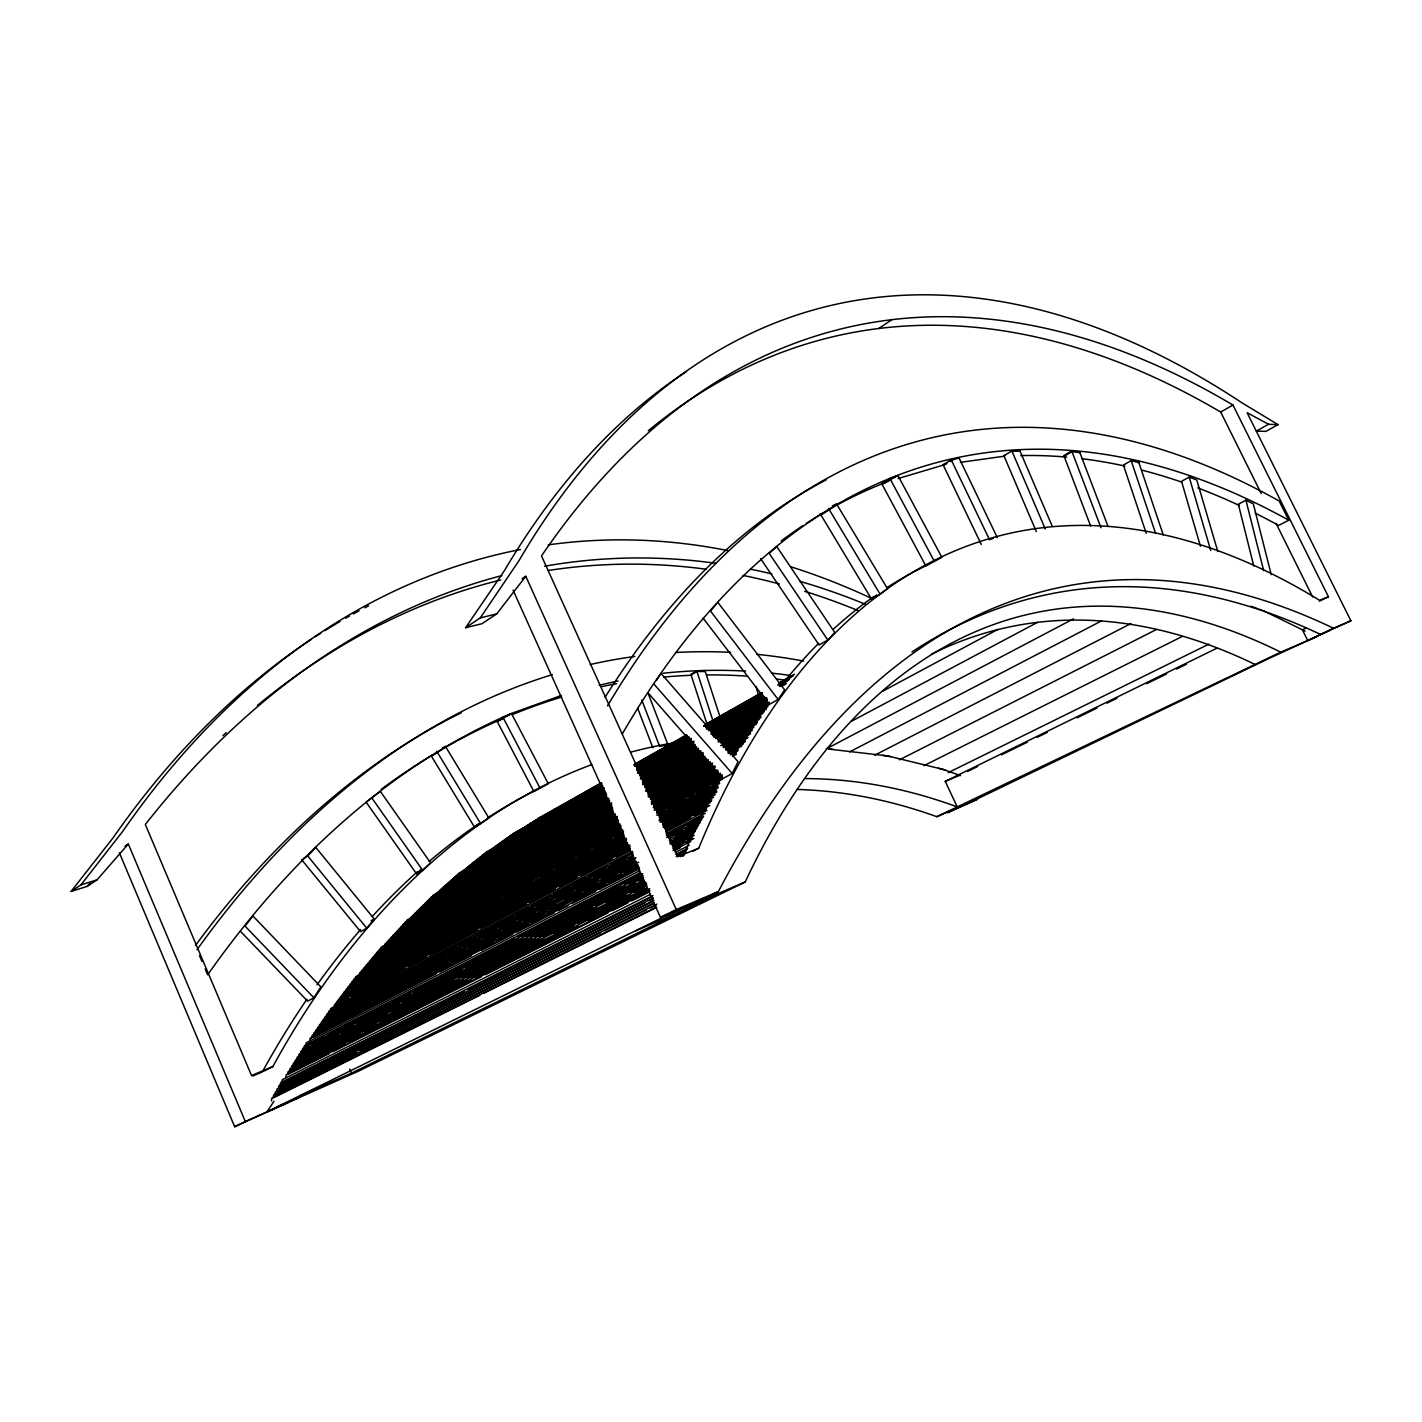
<?xml version="1.0" encoding="UTF-8"?>
<svg xmlns="http://www.w3.org/2000/svg" width="1422" height="1422" viewBox="0 0 1422 1422"><rect width="100%" height="100%" fill="white"/><g stroke="black" fill="none" stroke-linecap="round" stroke-linejoin="round"><path stroke-width="1.5" d="M481.294 857.342L482.129 855.351L602.057 788.197M483.32 855.724L484.138 853.733L602.093 787.681M485.329 854.107L486.164 852.134L602.324 787.148M473.153 863.847L473.988 861.839L603.852 789.246M475.197 862.212L476.032 860.203L603.888 788.712M477.223 860.577L478.076 858.586L603.923 788.179M479.267 858.959L480.103 856.968L603.959 787.646M466.985 868.771L467.838 866.745L603.088 791.29M469.047 867.118L469.9 865.109L603.07 790.721M471.109 865.483L471.944 863.474L603.817 789.779M464.923 870.406L465.776 868.398L604.865 790.756M512.009 835.656L512.88 833.79L601.719 783.878M505.912 840.029L506.783 838.145L601.559 784.926M507.956 838.571L508.827 836.687L601.613 784.571M509.983 837.114L510.853 835.229L601.666 784.215M499.762 844.419L500.651 842.517L601.364 786.028M501.824 842.944L502.695 841.06L601.435 785.655M503.868 841.486L504.739 839.602L601.488 785.3M493.576 848.845L494.465 846.943L602.537 786.49M495.638 847.37L496.527 845.468L602.59 785.993M497.7 845.894L498.589 843.993L602.661 785.762M536.752 820.547L537.658 818.77L601.47 782.74M538.796 819.25L539.702 817.472M530.602 824.44L531.526 822.663M532.663 823.142L533.57 821.365L601.31 783.131M524.416 828.368L525.34 826.591L600.973 783.931M526.478 827.071L527.402 825.275M528.54 825.755L529.464 823.96L601.719 783.309M518.177 832.332L519.119 830.537M520.274 831.017L521.199 829.222M522.336 829.684L523.278 827.888M559.45 808.247L560.41 806.576M563.556 805.954L563.681 804.745M553.265 811.713L554.225 810.025M549.123 814.024L550.083 812.335M542.866 817.526L543.844 815.837M647.952 692.727L723.051 778.438L732.206 773.532L738.054 761.694L661.034 673.388M313.906 997.8L320.821 986.868L252.903 915.964L245.028 926.077L313.906 997.8L307.614 1001.159L240.425 931.286M713.293 735.512L778.154 699.5L784.642 689.848L717.826 602.359M274.002 1101.197L266.945 1111.986L358.38 1071.21L745.217 881.96A1340.679 644.966 77 0 1 1280.742 652.147L1316.612 636.754M656.36 680.551L659.861 675.183M686.239 371.693A1523.673 783.184 75.9 0 0 504.348 570.773L465.581 627.724L480.263 617.895L518.834 560.89A1534.391 781.051 75.7 0 1 1242.277 403.013L1278.023 424.627L1265.864 431.381L1256.355 431.079L1268.548 424.289L1278.023 424.627M465.581 627.724L482.005 623.689L496.687 613.913L525.785 576.283L676.268 909.565L660.448 917.35L513.058 590.13M311.507 639.225A1247.609 807.625 82 0 0 113.085 837.825L71.1 891.434L80.947 884.857L122.896 831.123A1254.24 807.803 81.8 0 1 520.434 549.514M301.588 859.635L360.566 931.659L366.787 928.193L374.235 919.003L315.808 847.441L307.685 855.92L303.117 858.71M716.599 603.817L710.502 611.051L778.154 699.5M827.8 640.024L834.767 632.452L776.768 546.581L769.231 553.407L827.8 640.024L819.072 644.984L760.663 558.686M71.1 891.434L87.186 886.386L97.069 879.827L128.318 843.993L245.313 1121.514L234.666 1126.739L119.324 852.667M87.186 886.386L90.03 883.133M416.522 873.819L422.69 870.317L430.546 862.834L380.367 791.396L366.058 802.061L416.522 873.819L421.108 869.233M436.483 893.069L607.567 797.938M458.773 873.286L604.634 791.663M820.156 513.662L871.579 599.16L880.129 594.236L887.488 588.637L836.527 503.903L832.368 505.877M871.579 599.16L876.627 594.911M462.897 870.708L604.812 791.325M445.833 747.03L431.488 756.273L474.575 827.284L478.787 824.013M474.575 827.284L488.83 817.934L445.406 746.354L442.438 747.848M491.568 849.005L602.413 786.757M878.743 328.535L891.79 319.701M125.029 846.197L128.318 843.993M522.141 578.736L525.785 576.283M837.025 504.721L820.992 515.048M502.961 717.328L496.971 721.007L533.908 791.539L548.288 783.753L511.529 713.648L502.961 717.328L539.987 788.037M889.959 478.592L881.729 483.676L925.9 565.992L941.897 557.371L897.957 475.552L889.959 478.592L934.29 561.157M981.287 544.448L943.088 464.745L951.194 459.804L959.121 458.115L997.32 537.605M950.18 461.635L955.033 458.666M1036.283 531.508L1003.914 455.733L1011.877 450.952L1019.734 450.472L1052.244 526.282M695.322 671.806L690.896 674.401L707.463 725.522M1070.197 451.929L1063.905 455.627L1090.621 526.016M691.056 674.899L696.94 671.451L705.259 671.557M1064.118 456.178L1071.975 451.574L1079.902 452.676M1138.915 462.683L1131.165 460.621L1123.416 465.047L1146.239 533.303M648.29 430.706A1663.651 836.598 77.2 0 1 1220.698 412.025L1232.945 405.039L1328.45 596.76L1319.296 601.222M634.23 764.467L686.417 734.961M705.685 724.278L761.694 692.621M779.078 683.004L794.525 674.17M634.105 764.84L686.346 735.316M705.632 724.633L761.694 692.941M779.096 683.324L792.605 675.557M634.603 764.84L687.039 735.387M703.659 725.895L762.405 692.994M778.812 683.804L793.529 675.557M635.741 764.556L686.151 736.063M705.454 725.362L761.641 693.634M779.06 684.018L790.685 677.316M634.55 765.427L687.022 736.045M704.086 726.358L762.263 693.616M777.656 685.137L789.246 678.454M634.514 765.765L686.95 736.258M706.005 725.611L762.174 693.989M779.434 684.373L789.192 678.827M634.479 766.12L686.666 736.809M706.005 725.949L762.068 694.469M779.469 684.693L789.139 679.272M636.203 765.623L686.648 737.147M706.005 726.304L762.085 694.807M779.487 685.031L789.157 679.609M636.114 765.836L686.63 737.503M705.987 726.642L762.103 695.145M779.523 685.368L787.255 681.031M636.274 766.103L688.55 736.774M705.97 726.998L762.103 695.482M779.54 685.706L785.335 682.453M638.158 765.374L688.515 737.129M705.952 727.353L763.259 695.34M779.558 686.062L785.353 682.791M636.167 766.831L688.497 737.485M705.934 727.708L762.121 696.176M779.558 686.399L785.371 683.147M637.305 766.529L689.368 737.325M706.716 727.602L762.654 696.247M780.003 686.506L785.797 683.271M637.234 766.902L689.315 737.698M708.618 726.891L762.636 696.602M781.922 685.795L785.779 683.627M637.163 767.293L689.279 738.071M708.583 727.264L763.312 696.727M781.922 686.151L785.779 683.982M636.896 767.667L689.226 738.462M708.405 727.602L763.845 696.78M636.896 768.182L689.083 738.942M706.485 729.202L764.503 696.709M509.147 839.798L513.004 837.647M516.861 835.478L528.433 828.99M532.29 826.84L536.147 824.671M549.656 817.117L557.388 812.78M580.532 799.822L584.389 797.653M597.898 790.099L601.755 787.93M646.139 763.081L649.996 760.912M661.568 754.424L665.425 752.274M675.077 746.87L680.871 743.617M742.604 709.045L746.461 706.876M756.113 701.473L761.908 698.238M636.878 768.698L691.039 738.374M708.458 728.633L764.556 697.224M636.86 769.231L691.056 738.889M708.476 729.148L764.592 697.74M491.123 850.871L496.936 847.619M500.793 845.45L504.668 843.299M524.007 832.474L527.864 830.306M535.596 825.969L541.409 822.734M549.141 818.397L553.016 816.246M558.81 812.993L568.48 807.572M572.337 805.421L576.212 803.252M595.551 792.427L599.409 790.259M643.882 765.374L647.757 763.205M653.551 759.97L657.426 757.802M665.158 753.464L670.953 750.229M678.685 745.892L682.56 743.724M736.703 713.435L742.497 710.182M750.229 705.863L756.042 702.61M759.899 700.442L763.774 698.273M636.843 769.764L691.074 739.422M708.494 729.682L764.645 698.255M636.825 770.28L691.074 739.955M708.512 730.197L766.636 697.704M638.745 769.746L691.074 740.489M708.529 730.73L766.671 698.22M638.727 770.28L691.074 741.022M710.467 730.179L766.707 698.771M637.803 771.328L691.839 741.129M711.142 730.357L765.178 700.175M482.947 857.875L488.759 854.64M508.152 843.815L513.964 840.562M517.839 838.393L521.714 836.225M531.401 830.821L537.214 827.568M541.089 825.4L544.982 823.231M556.606 816.743L562.419 813.491M566.294 811.322L570.169 809.154M579.874 803.75L585.686 800.497M589.561 798.329L593.436 796.178M639.953 770.191L643.828 768.022M649.641 764.769L655.471 761.517M663.221 757.197L667.096 755.029M686.471 744.204L690.345 742.035M711.675 730.126L715.55 727.957M736.88 716.048L740.755 713.88M746.568 710.645L752.38 707.392M371.124 920.745L374.235 919.003M637.767 771.879L691.821 741.697M711.124 730.908L767.133 699.642M637.714 772.43L693.74 741.164M711.124 731.459L767.151 700.193M637.66 772.999L693.723 741.733M711.107 732.028L767.151 700.762M637.518 773.319L693.598 742.035M712.937 731.246L767.098 701.028M468.922 867.687L474.717 864.452M478.592 862.301L482.449 860.15M490.181 855.831L499.833 850.445M503.708 848.294L507.565 846.143M517.217 840.758L523.012 837.522M542.333 826.751L546.208 824.6M552.003 821.365L555.86 819.214M565.529 813.828L571.324 810.593M577.119 807.358L582.913 804.123M590.645 799.822L594.503 797.653M638.94 772.875L642.797 770.724M662.119 759.952L665.976 757.802M687.235 745.946L691.092 743.795M725.878 724.402L729.735 722.252M735.53 719.017L739.404 716.866M749.056 711.48L754.851 708.245M760.646 705.01L766.44 701.775M604.634 792.356L457.564 874.352L456.782 876.45M639.473 772.946L693.652 742.728M711.071 733.023L767.205 701.739M466.86 869.34L470.735 867.189M476.53 863.954L480.387 861.785M486.2 858.568L495.851 853.182M499.726 851.014L503.584 848.863M515.191 842.393L519.048 840.242M524.842 837.007L530.655 833.772M538.387 829.47L544.182 826.235M548.039 824.085L551.914 821.934M563.503 815.464L567.378 813.313M573.173 810.078L582.842 804.692M586.699 802.541L592.494 799.306M598.307 796.071L604.101 792.836M650.494 766.973L654.351 764.823M660.146 761.588L664.021 759.437M669.815 756.202L679.485 750.816M683.342 748.665L687.217 746.514M722.003 727.122L727.797 723.887M733.61 720.652L739.404 717.417M747.137 713.115L750.994 710.947M604.652 793.067L455.555 876.13L454.773 878.227M639.491 773.639L693.705 743.439M713.08 732.65L767.293 702.432M464.585 871.437L470.398 868.202M478.13 863.883L482.005 861.732M487.817 858.497L497.487 853.111M501.362 850.943L509.094 846.641M512.969 844.49L518.781 841.255M526.513 836.936L530.388 834.785M540.076 829.382L543.933 827.231M551.683 822.929L557.477 819.694M565.227 815.375L569.102 813.224M574.897 809.989L582.647 805.67M588.441 802.435L594.254 799.2M600.066 795.965L605.861 792.729M648.45 769.018L656.182 764.698M661.994 761.481L669.726 757.162M677.476 752.842L681.351 750.692M712.315 733.45L718.11 730.215M725.86 725.895L729.735 723.745M749.074 712.955L754.886 709.72M760.699 706.485L766.494 703.25M604.652 793.76L453.547 877.907L452.765 880.022L456.64 877.854M639.527 774.35L693.758 744.15M711.196 734.427L769.302 702.077M464.532 872.13L470.344 868.895M476.139 865.66L481.951 862.425M489.701 858.124L493.576 855.955M505.183 849.503L509.058 847.334M512.933 845.183L520.683 840.864M524.558 838.713L532.29 834.412M538.103 831.177L545.852 826.857M553.602 822.538L557.477 820.387M576.834 809.616L582.647 806.381M586.522 804.212L594.254 799.911M602.004 795.591L605.879 793.44M640.735 774.03L644.61 771.879M650.405 768.644L654.28 766.494M665.905 760.023L669.78 757.873M673.655 755.704L681.387 751.403M689.137 747.083L693.012 744.932M714.306 733.077L718.181 730.908M737.556 720.136L741.413 717.986M749.163 713.666L754.975 710.431M762.725 706.13L766.6 703.961M604.652 794.489L451.538 879.703L450.756 881.8M639.545 775.061L693.812 744.861M713.186 734.072L769.391 702.788M462.523 873.908L470.273 869.606M476.086 866.371L481.898 863.136M487.71 859.901L493.523 856.666M501.273 852.365L505.148 850.196M512.898 845.894L520.648 841.575M526.46 838.34L530.335 836.189M536.147 832.954L545.835 827.568M549.71 825.4L557.46 821.098M565.209 816.779L569.084 814.628M574.897 811.393L582.629 807.074M588.441 803.857L594.254 800.622M600.066 797.387L605.879 794.151M648.503 770.44L656.253 766.12M662.065 762.885L669.815 758.566M677.565 754.264L681.44 752.114M687.253 748.879L695.003 744.559M712.44 734.854L718.252 731.619M726.002 727.317L729.877 725.149M751.189 713.293L755.064 711.142M760.877 707.907L768.627 703.606M604.652 795.2L449.53 881.498L448.73 883.595L454.542 880.36M639.562 775.79L693.847 745.572M713.24 734.801L769.48 703.517M460.515 875.703L470.202 870.317M474.077 868.167L481.845 863.847M489.595 859.528L493.47 857.377M512.844 846.605L518.675 843.37M524.487 840.135L530.299 836.9M538.049 832.581L541.924 830.43M553.549 823.96L557.424 821.809M572.942 813.188L582.629 807.803M586.504 805.634L594.254 801.333M602.004 797.013L605.896 794.862M640.771 775.452L644.664 773.301M650.476 770.066L658.226 765.765M665.976 761.445L669.851 759.295M689.243 748.505L695.056 745.27M714.431 734.499L718.306 732.348M737.698 721.558L741.573 719.408M753.198 712.937L757.073 710.787M762.885 707.552L766.76 705.401M606.59 794.845L447.503 883.293L446.704 885.408M641.518 775.434L693.9 746.301M452.694 880.733L456.569 878.565M462.381 875.348L466.256 873.179M472.086 869.944L481.774 864.558M485.649 862.407L493.416 858.088M501.166 853.787L505.041 851.618M510.871 848.401L518.621 844.081M524.434 840.846L530.264 837.611M536.076 834.376L543.826 830.075M549.656 826.84L557.406 822.52M565.174 818.219L569.049 816.05M574.861 812.815L582.611 808.514M588.441 805.279L594.254 802.044M600.066 798.808L605.896 795.573M648.556 771.862L658.244 766.476M662.137 764.325L669.886 760.006M677.636 755.704L681.529 753.536M716.421 734.143L720.314 731.992M726.127 728.757L733.876 724.438M741.644 720.119L745.519 717.968M751.331 714.733L759.099 710.431M606.572 795.573L445.477 885.088L444.677 887.204M641.518 776.145L693.936 747.03M713.346 736.24L767.684 706.041M460.373 877.143L466.185 873.908M473.953 869.589L477.828 867.438M489.47 860.968L493.345 858.817M499.175 855.582L504.988 852.347M512.755 848.027L518.568 844.792M524.398 841.575L530.21 838.34M537.978 834.021L541.853 831.87M553.496 825.4L557.388 823.249M561.263 821.081L569.031 816.779M572.906 814.628L582.611 809.225M586.486 807.074L594.254 802.772M602.004 798.453L605.896 796.302M650.512 771.506L658.279 767.205M666.029 762.885L669.922 760.734M689.315 749.963L695.145 746.728M714.537 735.938L722.305 731.637M730.073 727.317L733.948 725.167M753.34 714.395L759.17 711.16M606.572 796.302L443.433 886.901L442.633 889.017M641.535 776.892L695.909 746.692M715.319 735.903L767.756 706.787M460.284 877.854L468.051 873.552M471.944 871.384L479.694 867.082M485.524 863.847L493.292 859.528M501.059 855.226L504.934 853.076M510.765 849.841L518.532 845.521M524.345 842.286L530.175 839.051M536.005 835.834L543.755 831.515M549.585 828.279L557.353 823.978M565.121 819.659L568.996 817.508M574.826 814.273L582.593 809.953M588.406 806.718L594.236 803.501M600.066 800.266L605.879 797.031M640.824 777.621L646.655 774.386M654.404 770.084L658.297 767.933M664.127 764.698L671.877 760.379M677.707 757.144L685.475 752.842M718.466 734.516L722.358 732.366M728.188 729.13L735.938 724.811M741.769 721.576L745.643 719.425M605.683 797.511L441.389 888.697L440.589 890.83M640.487 778.207L696.531 747.101M713.933 737.449L766.12 708.476M448.552 885.053L452.445 882.902M458.257 879.667L467.98 874.281M473.81 871.046L477.685 868.878M483.516 865.66L493.221 860.257M497.113 858.106L504.881 853.804M512.649 849.485L518.479 846.25M522.354 844.099L532.077 838.713M537.889 835.478L541.782 833.328M553.442 826.857L557.317 824.707M561.21 822.538L568.978 818.237M576.745 813.917L582.576 810.7M586.451 808.531L594.218 804.23M601.986 799.911L605.879 797.76M642.78 777.283L646.655 775.132M650.547 772.964L658.315 768.662M666.083 764.343L669.975 762.192M681.618 755.722L685.511 753.571M689.386 751.42L693.278 749.27M716.581 736.329L722.412 733.094M730.179 728.793L734.054 726.624M605.665 798.257L439.345 890.51L438.545 892.643M640.469 778.954L696.549 747.848M715.888 737.111L766.174 709.223M446.49 886.866L452.303 883.649M460.035 879.365L463.892 877.232M475.499 870.797L479.356 868.646M485.151 865.429L489.026 863.296M498.695 857.928L504.49 854.711M510.285 851.494L516.079 848.276M523.811 843.993L531.544 839.709M539.276 835.425L543.151 833.274M548.945 830.057L556.677 825.773M562.472 822.556L570.204 818.272M577.936 813.971L581.811 811.838M601.133 801.119L606.945 797.902M641.731 778.598L645.606 776.465M651.4 773.248L659.133 768.947M664.927 765.747L672.659 761.445M680.391 757.162L684.266 755.011M719.052 735.725L722.927 733.574M728.722 730.357L736.454 726.073M744.186 721.789L748.043 719.639M642.389 778.634L696.567 748.594M715.924 737.876L764.289 711.053M448.321 886.546L452.196 884.395M457.991 881.178L465.741 876.894M471.535 873.677L479.267 869.393M486.999 865.109L490.874 862.958M496.669 859.741L504.419 855.457M510.214 852.24L516.026 849.023M521.821 845.806L531.49 840.455M535.365 838.305L543.097 834.021M550.829 829.737L554.704 827.586M566.294 821.152L570.169 819.019M575.963 815.801L581.776 812.584M589.508 808.3L593.383 806.15M643.668 778.278L647.525 776.128M653.338 772.928L661.07 768.627M668.802 764.343L672.677 762.21M692.016 751.474L695.873 749.341M742.302 723.62L750.034 719.319M755.829 716.101L763.561 711.818M607.425 798.631L433.159 895.185L432.43 897.389M642.282 779.309L698.433 748.185M715.87 738.533L762.334 712.778M444.357 889.425L452.089 885.142M459.821 880.858L463.696 878.707M475.303 872.29L479.178 870.14M484.991 866.922L490.786 863.705M498.535 859.421L504.33 856.204M510.143 852.987L515.937 849.769M523.687 845.486L531.419 841.202M537.232 837.985L543.026 834.767M548.839 831.55L556.571 827.266M562.383 824.049L570.115 819.765M577.865 815.481L581.74 813.331M601.079 802.612L608.829 798.329M655.258 772.608L661.07 769.391M666.865 766.174L674.615 761.89M680.409 758.673L688.159 754.389M719.123 737.236L726.855 732.952M734.587 728.651L738.462 726.518M759.757 714.733L763.614 712.582M1217.801 551.487L1196.755 479.978L1189.201 477.081L1181.54 481.329L1200.452 546.226M607.478 799.52L431.186 897.14L430.439 899.344M642.353 780.198L696.602 750.158M717.914 738.356L762.459 713.684M608.74 799.839L429.195 899.077L428.466 901.299M642.424 781.105L698.629 749.998M718.021 739.28L760.663 715.675M609.505 800.231L427.204 901.033L426.476 903.254M643.686 781.442L698.717 750.905M718.11 740.187L760.788 716.599M609.558 801.137L425.214 902.988L424.485 905.21M642.548 782.918L700.762 750.745M718.217 741.111L760.912 717.523M609.594 802.061L423.223 904.961L422.476 907.183M642.602 783.824L700.85 751.669M718.323 742.035L759.081 719.514M609.629 802.968L421.214 906.934L420.468 909.156M642.655 784.748L700.922 752.611M720.35 741.893L757.251 721.523M611.602 802.826L419.206 908.907L418.459 911.129M644.646 784.606L702.948 752.469M720.439 742.817L757.375 722.465M611.638 803.75L417.197 910.88L416.45 913.12M644.699 785.548L703.037 753.411M722.483 742.693L756.717 723.922M611.673 804.692L415.171 912.871L414.424 915.11L424.165 909.76M644.753 786.49L703.108 754.353M722.572 743.653L753.696 726.518M611.691 805.634L413.162 914.861L412.398 917.101M644.788 787.433L703.179 755.313M720.705 745.679L753.784 727.477M426.173 907.769L449.512 894.918M453.405 892.785L461.19 888.501M467.038 885.284L476.761 879.934M482.591 876.734L490.377 872.45M498.162 868.167L509.84 861.75M513.733 859.599L517.626 857.466M529.286 851.049L533.179 848.898M537.072 846.765L546.795 841.415M552.643 838.198L562.365 832.848M568.196 829.63L575.981 825.364M583.767 821.081L595.445 814.664M599.337 812.513L603.23 810.38M649.925 784.695L659.648 779.345M663.541 777.194L673.264 771.844M679.112 768.644L688.835 763.294M694.665 760.077L702.45 755.793M725.807 742.959L729.682 740.809M610.678 807.163L411.136 916.852L410.371 919.092M645.552 787.984L703.659 756.042M723.034 745.395L752.096 729.415M429.995 906.543L437.78 902.259M445.566 897.975L453.351 893.709M461.137 889.425L465.03 887.275M476.726 880.858L480.618 878.725M484.511 876.592L488.404 874.441M500.082 868.024L509.805 862.674M515.653 859.457L523.438 855.191M531.224 850.907L550.687 840.206M556.535 836.989L566.258 831.639M572.106 828.439L579.892 824.156M587.677 819.872L599.355 813.455M603.248 811.322L607.141 809.171M648.023 786.704L651.916 784.571M657.746 781.353L665.532 777.07M673.335 772.804L685.013 766.369M688.906 764.236L692.798 762.103M735.618 738.551L749.252 731.068M612.527 807.145L406.994 920.034L406.319 922.345M647.419 787.984L704.957 756.415M723.051 746.443L752.131 730.464M612.633 808.247L405.057 922.149L404.363 924.46M645.606 790.134L703.801 758.21M723.211 747.563L750.372 732.65M419.899 914.897L423.792 912.764M427.666 910.631L431.541 908.516M435.416 906.383L439.309 904.25M443.184 902.135L452.889 896.802M458.702 893.62L468.407 888.288M474.219 885.106L485.862 878.725M489.755 876.592L501.397 870.211M505.272 868.078L516.915 861.696M520.79 859.581L524.665 857.448M528.557 855.315L540.182 848.934M544.075 846.801L569.298 832.972M575.11 829.79L584.815 824.476M590.628 821.276L602.27 814.895M606.145 812.762L610.038 810.629M646.903 790.419L677.938 773.408M681.813 771.275L685.706 769.142M697.331 762.761L701.224 760.646M736.134 741.484L747.776 735.103M612.722 809.349L403.084 924.282L402.408 926.593L410.176 922.345M645.712 791.254L705.899 758.264M725.309 747.617L750.532 733.788M612.811 810.451L401.128 926.397L400.453 928.726L421.819 917.03M647.01 791.539L706.041 759.384M725.451 748.754L746.817 737.04M416.006 919.145L427.666 912.764M431.541 910.649L443.202 904.268M447.077 902.135L458.737 895.771M462.612 893.638L474.273 887.257M478.148 885.142L482.04 883.009M485.933 880.876L497.576 874.494M501.468 872.379L513.111 865.998M517.004 863.865L542.244 850.054M548.074 846.854L557.78 841.54M563.61 838.358L575.27 831.977M579.145 829.861L590.805 823.48M594.68 821.347L612.171 811.784M654.902 788.392L666.545 782.011M670.437 779.896L682.08 773.515M685.973 771.382L697.633 765M701.508 762.885L705.401 760.752M726.766 749.056L736.472 743.742M740.347 741.626L748.114 737.36M612.9 811.571L399.155 928.548L398.48 930.859M647.881 792.427L708.12 759.455M725.611 749.892L746.977 738.196M425.711 914.915L437.372 908.534M441.247 906.418L445.139 904.285M449.032 902.152L452.907 900.037M456.8 897.904L460.692 895.789M464.567 893.656L476.228 887.275M480.121 885.159L491.781 878.778M495.674 876.663L520.932 862.834M526.762 859.652L536.467 854.338M542.297 851.156L552.02 845.841M557.851 842.659L569.511 836.278M573.404 834.145L590.877 824.582M602.537 818.219L606.43 816.086M649.179 792.712L660.839 786.33M664.732 784.197L676.392 777.834M680.267 775.701L691.927 769.32M695.82 767.205L707.481 760.823M726.909 750.194L730.801 748.079M734.694 745.946L744.399 740.631M612.989 812.691L397.182 930.681L396.507 933.01M647.988 793.547L708.263 760.592M727.708 749.963L745.199 740.4M613.078 813.811L395.209 932.832L394.516 935.161M648.094 794.685L708.387 761.748M727.851 751.118L745.359 741.555M406.23 927.695L415.953 922.398M421.783 919.216L431.524 913.902M437.354 910.72L447.077 905.405M452.925 902.223L462.648 896.909M468.478 893.727L478.201 888.412M484.049 885.231L493.772 879.916M499.602 876.734L509.325 871.419M515.173 868.238L526.833 861.874M530.726 859.741L548.234 850.196M552.127 848.063L556.02 845.948M559.913 843.815L563.805 841.7M575.483 835.318L585.206 830.004M591.037 826.822L600.759 821.525M606.607 818.325L614.375 814.077M653.285 792.854L664.963 786.473M668.855 784.357L680.516 777.976M684.409 775.861L694.149 770.546M729.166 751.438L733.041 749.305M615.104 813.882L393.236 934.983L392.543 937.311M648.201 795.84L710.467 761.837M727.993 752.291L743.564 743.777M400.364 931.979L410.087 926.664M415.935 923.482L425.658 918.185M431.506 915.004L441.229 909.689M447.077 906.507L456.8 901.192M462.648 898.011L474.326 891.647M478.219 889.514L489.897 883.151M493.79 881.036L505.468 874.654M509.36 872.539L526.887 862.976M538.565 856.613L542.457 854.498M554.136 848.116L563.859 842.819M569.707 839.638L579.429 834.323M585.277 831.141L595 825.827M600.848 822.645L610.571 817.348M649.499 796.107L657.284 791.876M668.962 785.495L672.855 783.38M684.533 777.016L688.426 774.883M700.104 768.52L703.997 766.387M731.246 751.527L735.138 749.412M615.193 815.037L391.246 937.134L390.552 939.48M648.29 796.978L710.609 763.01M728.135 753.447L741.769 746.017M615.264 816.175L389.255 939.302L388.562 941.648M649.605 797.262L712.689 763.116M730.215 753.571L738.018 749.323M396.4 936.298L400.293 934.183M404.186 932.05L415.882 925.686M419.774 923.571L489.915 885.391M495.763 882.209L505.503 876.912M511.351 873.73L521.092 868.415M526.94 865.234L536.681 859.937M542.529 856.755L552.269 851.458M558.117 848.276L567.858 842.962M573.706 839.78L606.838 821.756M610.731 819.641L614.624 817.508M657.497 794.187L669.193 787.824M673.086 785.691L684.782 779.327M688.675 777.212L700.353 770.848M704.263 768.733L712.049 764.485M733.485 752.825L737.378 750.692M617.29 816.281L387.264 941.471L386.553 943.817L394.356 939.587M650.423 798.24L710.858 765.356M730.357 754.744L738.142 750.496M390.499 940.582L402.195 934.218M406.105 932.103L470.433 897.122M474.326 895.007L486.04 888.643M489.932 886.51L499.673 881.213M505.521 878.032L515.279 872.735M521.127 869.553L530.868 864.256M536.716 861.074L546.475 855.777M552.323 852.596L562.063 847.299M567.911 844.117L585.455 834.572M589.366 832.457L601.062 826.093M604.954 823.978L616.65 817.614M651.738 798.524L663.434 792.161M667.345 790.045L679.041 783.682M688.781 778.385L692.692 776.27M704.388 769.906L708.28 767.773M617.361 817.437L385.255 943.639L384.544 946.003M650.512 799.413L712.937 765.48M732.437 754.869L736.329 752.753M400.204 936.405L409.963 931.108M415.811 927.926L448.979 909.902M452.871 907.787L464.585 901.424M468.478 899.308L480.192 892.945M484.084 890.83L495.78 884.466M499.691 882.351L511.387 876.005M515.297 873.872L525.056 868.575M530.904 865.394L540.644 860.097M546.51 856.915L556.251 851.618M567.965 845.272L579.661 838.909M583.571 836.794L595.267 830.43M599.177 828.315L610.873 821.952M651.845 799.697L655.738 797.582M667.433 791.219L671.344 789.103M683.04 782.74L686.95 780.625M698.646 774.261L702.557 772.146M706.45 770.031L710.36 767.916M617.361 818.876L381.149 947.159L380.527 949.576L390.303 944.279M652.485 799.804L714.964 765.871M732.526 756.344L736.436 754.211M618.232 819.801L379.23 949.452L378.608 951.887L390.286 945.559M651.258 801.884L715.39 767.098M394.214 942.164L405.928 935.818M409.838 933.703L427.418 924.158M431.328 922.043L443.042 915.697M446.952 913.582L458.666 907.218M462.577 905.103L474.29 898.757M478.201 896.642L489.915 890.279M493.825 888.163L511.405 878.636M515.315 876.521L527.029 870.157M530.939 868.042L542.653 861.696M546.563 859.581L558.277 853.218M562.188 851.103L573.919 844.757M577.812 842.642L611.033 824.636M653.996 801.333L657.906 799.217M661.817 797.102L695.02 779.096M698.931 776.981L710.645 770.635M618.374 821.134L377.31 951.762L376.688 954.198M651.436 803.217L713.648 769.515M394.161 943.461L434.99 921.349M438.883 919.252L487.497 892.927M491.372 890.812L539.987 864.505M543.879 862.39L555.54 856.08M559.433 853.964L576.923 844.49M580.816 842.393L592.476 836.083M596.369 833.967L608.029 827.657M611.922 825.542L615.815 823.445M654.707 802.381L660.537 799.235M664.412 797.12L681.92 787.646M685.813 785.548L689.688 783.433M693.581 781.336L697.473 779.22M701.366 777.123L713.026 770.795M618.534 822.467L375.372 954.073L374.75 956.508M651.596 804.568L715.799 769.817M378.625 953.131L398.089 942.626M401.964 940.511L413.642 934.201M417.535 932.103L450.614 914.204M454.489 912.106L466.167 905.796M470.06 903.681L503.139 885.799M507.014 883.702L555.664 857.395M559.539 855.28L592.619 837.398M596.511 835.283L608.189 828.973M612.064 826.875L615.957 824.778M654.867 803.732L660.715 800.568M664.589 798.471L676.268 792.143M680.16 790.045L689.883 784.784M701.561 778.474L713.24 772.164M618.677 823.8L373.435 956.384L372.813 958.819L392.294 948.314M653.711 804.852L717.932 770.137M380.581 953.344L429.248 927.055M433.141 924.958L466.238 907.076M470.131 904.979L481.809 898.668M485.702 896.571L518.781 878.689M522.674 876.592L555.771 858.71M559.664 856.595L571.342 850.285M575.235 848.187L608.332 830.306M612.224 828.208L620.01 823.996M655.044 805.065L660.875 801.919M664.767 799.822L676.445 793.512M680.338 791.396L697.864 781.94M701.757 779.843L713.435 773.532M618.819 825.151L371.498 958.712L370.875 961.148L407.901 941.204M653.871 806.221L718.146 771.506M396.187 946.217L407.865 939.906M411.758 937.809L444.873 919.945M448.765 917.83L481.88 899.966M485.773 897.869L497.451 891.558M501.344 889.461L534.459 871.597M538.351 869.482L571.466 851.618M575.359 849.521L587.037 843.21M590.93 841.113L620.152 825.347M653.267 807.483L661.052 803.27M664.945 801.173L676.623 794.862M680.516 792.765L713.631 774.901M620.916 825.453L369.56 961.041L368.92 963.494L386.464 954.038M654.031 807.572L718.341 772.893M411.793 939.089L460.497 912.835M464.407 910.738L497.522 892.874M501.433 890.776L513.111 884.466M517.021 882.369L550.136 864.523M554.047 862.407L587.162 844.561M591.072 842.464L602.75 836.154M606.661 834.056L618.339 827.746M657.32 806.736L669.015 800.444M672.908 798.346L676.801 796.231M680.694 794.134L713.826 776.288M621.041 826.804L367.605 963.369L366.965 965.822M654.191 808.958L720.474 773.23M390.375 951.94L423.507 934.094M427.418 931.997L476.157 905.743M480.049 903.645L513.2 885.799M517.093 883.702L550.243 865.856M554.136 863.758L587.286 845.912M591.197 843.815L595.089 841.717M598.982 839.602L602.892 837.505M606.785 835.407L610.678 833.31M614.588 831.212L618.481 829.115M657.479 808.123L663.327 804.959M667.22 802.861L676.979 797.618M688.675 791.325L700.371 785.015M704.281 782.918L714.022 777.674M621.183 828.173L365.65 965.716L365.01 968.169L380.616 959.779M654.351 810.327L720.67 774.635M368.92 964.774L402.088 946.945M405.981 944.848L439.149 927.002M443.042 924.904L476.21 907.076M480.121 904.979L491.816 898.686M495.727 896.571L521.074 882.938M524.985 880.84L528.877 878.743M532.788 876.645L558.153 863.012M562.046 860.914L565.956 858.817M569.849 856.702L573.759 854.604M577.652 852.507L589.366 846.214M599.106 840.971L610.82 834.678M614.713 832.581L618.623 830.484M657.639 809.491L663.487 806.345M667.398 804.248L684.942 794.809M688.852 792.712L700.548 786.419M704.459 784.322L718.11 776.981M621.325 829.559L363.694 968.062L363.054 970.515L380.616 961.094M656.449 810.664L720.865 776.039M384.527 957.681L417.713 939.853M421.623 937.756L454.791 919.927M458.702 917.848L491.888 900.019M495.78 897.922L528.966 880.094M532.877 877.996L536.769 875.899M540.68 873.801L552.394 867.509M556.286 865.411L566.063 860.168M577.759 853.875L589.472 847.583M593.383 845.486L610.945 836.047M614.855 833.95L622.658 829.755M657.799 810.895L663.647 807.749M667.558 805.652L685.12 796.213M689.03 794.116L722.198 776.288M621.45 830.946L361.721 970.408L361.081 972.879M656.591 812.069L721.043 777.461M882.529 691.305L997.817 629.413M384.527 958.997L396.24 952.704M400.151 950.607L417.73 941.186M421.641 939.089L470.469 912.888M474.361 910.791L499.762 897.158M503.655 895.078L536.858 877.25M540.769 875.152L552.483 868.878M556.393 866.78L568.107 860.488M577.865 855.244L589.597 848.97M593.489 846.872L611.069 837.434M614.979 835.336L622.8 831.141M657.942 812.282L685.28 797.618M689.19 795.52L700.904 789.228M704.814 787.13L722.394 777.71M623.529 831.283L359.748 972.772L359.108 975.243M656.751 813.473L721.221 778.9M363.037 971.83L374.75 965.538M378.661 963.458L396.258 954.02M400.169 951.922L433.372 934.13M437.283 932.032L470.504 914.222M474.415 912.142L499.815 898.526M503.726 896.429L507.636 894.331M511.547 892.234L515.457 890.136M519.35 888.039L531.081 881.764M540.858 876.521L552.571 870.246M556.482 868.149L574.079 858.728M577.972 856.631L589.703 850.338M593.614 848.259L611.193 838.82M615.104 836.723L622.925 832.545M660.057 812.637L663.95 810.558M667.86 808.46L685.457 799.022M689.368 796.942L693.261 794.845M697.171 792.747L708.903 786.455M712.813 784.375L722.572 779.132M623.6 833.168L355.678 976.647L355.127 979.171L364.921 973.946M656.857 815.357L719.425 781.851M1271.232 574.666L1253.315 503.85L1245.939 500.188L1238.349 504.259L1253.777 566.045M623.831 834.696L353.794 979.118L353.243 981.66L364.992 975.385M659.061 815.873L719.71 783.433M368.831 971.848L468.62 918.505M472.548 916.408L505.805 898.633M509.716 896.553L564.516 867.26M568.427 865.163L572.337 863.083M576.248 860.985L587.997 854.711M591.908 852.613L609.523 843.21M613.433 841.113L623.227 835.887M660.395 816.015L668.233 811.838M672.144 809.74L697.58 796.142M701.49 794.045L713.24 787.77M624.062 836.26L351.909 981.607L351.358 984.148M659.293 817.437L718.039 786.064M368.902 973.288L431.559 939.853M435.488 937.756L468.762 919.998M472.673 917.901L490.306 908.498M494.216 906.418L535.33 884.466M539.258 882.369L556.873 872.966M560.783 870.886L594.076 853.111M597.987 851.014L623.44 837.434M664.572 815.499L717.435 787.273M624.276 837.825L350.025 984.095L349.457 986.637L394.534 962.641M659.541 819.001L718.306 787.664M353.314 983.1L386.624 965.342M390.535 963.263L431.684 941.328M435.594 939.249L453.227 929.846M457.137 927.748L519.83 894.349M523.758 892.252L578.612 863.012M582.522 860.932L607.994 847.352M611.922 845.255L623.671 838.998M658.937 820.192L711.835 792.001M626.462 838.34L348.123 986.601L347.555 989.143M659.772 820.601L716.617 790.312M398.462 960.561L416.113 951.176M420.023 949.078L453.351 931.339M457.262 929.259L482.751 915.697M486.68 913.599L504.312 904.214M508.241 902.135L541.569 884.395M545.479 882.298L570.969 868.735M574.879 866.656L586.646 860.381M590.574 858.301L625.858 839.513M663.096 819.694L674.863 813.437M678.774 811.34L696.425 801.955M700.335 799.875L716.03 791.521M626.675 839.922L346.221 989.108L345.653 991.667L349.545 989.588M660.021 822.183L716.901 791.93M353.438 986.015L378.927 972.47M382.856 970.391L394.623 964.134M398.551 962.036L416.202 952.651M420.13 950.571L437.78 941.186M441.709 939.107L467.198 925.544M471.126 923.465L482.893 917.208M486.822 915.128L526.033 894.278M529.962 892.181L533.89 890.101M537.818 888.021L549.585 881.764M559.379 876.556L592.725 858.817M596.653 856.737L614.304 847.352M618.232 845.272L622.143 843.193M663.345 821.294L680.996 811.909M684.906 809.829L710.413 796.267M851.671 721.15L1037.651 622.285M625.431 842.286L344.302 991.632L343.733 994.174L378.892 975.545M662.528 822.574L715.248 794.578M353.456 987.526L400.311 962.641M404.221 960.579L421.801 951.247M425.693 949.167L443.273 939.835M447.166 937.773L464.745 928.442M468.656 926.362L486.217 917.048M490.128 914.968L515.511 901.495M519.421 899.415L536.983 890.101M540.893 888.021L558.455 878.689M562.365 876.627L579.945 867.296M583.838 865.216L601.417 855.884M605.328 853.822L622.889 844.49M663.896 822.734L673.655 817.543M677.565 815.464L695.127 806.15M699.037 804.07L710.751 797.849M627.582 842.855L342.4 994.138L341.813 996.715M662.759 824.209L713.542 797.262M382.802 973.466L478.539 922.718M482.431 920.656L500.029 911.342M503.921 909.262L521.501 899.948M525.411 897.869L572.302 873.019M576.212 870.939L587.926 864.736M597.702 859.563L615.282 850.232M619.192 848.17L626.995 844.028M664.11 824.351L679.752 816.068M683.644 813.988L687.555 811.909M691.465 809.847L709.045 800.533M627.795 844.472L340.48 996.662L339.894 999.239L363.374 986.832M662.972 825.827L711.835 799.946M343.769 995.667L363.321 985.322M367.231 983.26L384.829 973.946M388.739 971.866L406.319 962.552M410.229 960.49L427.826 951.176M431.737 949.114L457.137 935.658M461.048 933.579L478.645 924.282M482.556 922.203L535.33 894.26M539.24 892.198L550.972 885.995M560.748 880.822L578.327 871.508M582.238 869.429L599.835 860.114M603.746 858.053L627.209 845.628M664.341 825.969L672.162 821.827M676.072 819.765L693.652 810.451M697.562 808.389L711.249 801.137M629.946 845.059L338.543 999.204L337.974 1001.781L390.819 973.892M663.185 827.462L710.129 802.63M367.285 984.771L441.602 945.47M445.513 943.408L463.11 934.094M467.02 932.032L484.635 922.736M488.546 920.656L506.143 911.36M510.054 909.28L513.964 907.218M517.875 905.156L535.472 895.842M539.382 893.78L592.192 865.856M596.102 863.794L607.834 857.59M617.628 852.418L629.359 846.214M666.509 826.573L678.258 820.37M682.169 818.308L686.079 816.228M689.99 814.166L707.587 804.87M630.142 846.694L336.623 1001.746L336.036 1004.323L347.786 998.12M665.354 828.084L708.405 805.332M394.729 971.813L420.165 958.392M424.076 956.331L441.691 947.016M445.601 944.955L498.447 917.066M502.357 915.004L519.972 905.707M523.883 903.628L570.844 878.849M574.755 876.77L592.37 867.473M596.28 865.411L619.761 853.022M623.689 850.943L627.6 848.881M674.561 824.085L709.791 805.492M630.337 848.33L334.685 1004.288L334.117 1006.865M665.567 829.737L706.681 808.052M351.714 996.058L404.577 968.186M408.487 966.125L426.12 956.846M430.031 954.784L477.028 930.006M480.938 927.944L525.98 904.196M529.891 902.135L555.344 888.714M559.255 886.653L576.888 877.356M580.798 875.294L612.118 858.781M616.046 856.719L629.75 849.485M666.954 829.879L690.452 817.49M694.363 815.428L706.112 809.242M630.497 850.658L330.668 1008.518L330.188 1011.149M665.763 832.083L706.93 810.433M826.306 748.861L1073.468 618.854M632.754 851.423L328.82 1011.184L328.34 1013.833M666.083 833.896L705.312 813.295M332.144 1010.118L357.633 996.733M361.561 994.671L414.495 966.853M418.424 964.791L471.375 936.991M475.286 934.929L528.237 907.112M532.166 905.05L549.816 895.771M553.727 893.727L585.1 877.232M589.028 875.17L606.679 865.909M610.589 863.847L632.168 852.507M667.469 833.967L698.842 817.49M633.057 853.236L326.989 1013.868L326.491 1016.517L383.425 986.69M666.403 835.727L703.694 816.157M330.295 1012.802L342.08 1006.634M345.99 1004.572L398.978 976.79M402.906 974.728L455.875 946.928M459.804 944.883L512.773 917.083M516.701 915.039L548.092 898.562M552.02 896.518L569.671 887.239M573.599 885.195L604.99 868.718M608.918 866.673L626.587 857.395M667.789 835.798L683.484 827.551M687.413 825.507L703.108 817.259M633.341 855.049L325.123 1016.552L324.643 1019.201L460.177 948.332M666.722 837.558L702.059 819.036M387.353 984.646L418.761 968.186M422.69 966.125L475.695 938.378M479.623 936.316L532.628 908.569M536.556 906.507L589.579 878.743M593.489 876.699L624.916 860.239M628.844 858.177L632.754 856.133M670.064 836.598L681.849 830.43M685.777 828.368L701.473 820.139M633.643 856.862L323.274 1019.236L322.776 1021.885L381.754 991.116M668.998 838.376L700.424 821.934M464.105 946.27L495.549 929.846M499.478 927.784L552.518 900.055M556.446 898.011L633.057 857.946M676.268 835.354L699.855 823.036M635.901 857.679L321.408 1021.938L320.91 1024.587L330.757 1019.467M669.318 840.224L698.789 824.831M385.682 989.054L444.642 958.286M448.588 956.224L480.032 939.818M483.96 937.756L515.404 921.349M519.35 919.287L572.408 891.594M576.354 889.532L635.314 858.764M674.632 838.233L698.22 825.933M634.212 860.541L319.541 1024.64L319.043 1027.306L350.541 1010.918M669.62 842.091L697.153 827.728M334.685 1017.423L366.147 1001.017M370.093 998.973L464.496 949.772M468.425 947.727L499.886 931.321M503.832 929.277L535.294 912.871M539.222 910.827L598.235 880.076M602.164 878.032L633.643 861.625M672.979 841.131L696.584 828.83M607.514 705.863A1737.595 827.249 78.1 0 1 1279.178 501.024L1288.723 520.203L1278.662 525.447A1740.155 827.213 78.4 0 0 1255.271 513.182M636.469 861.377L317.675 1027.342L317.177 1030.008L334.899 1020.818M669.922 843.957L695.5 830.644M354.469 1008.873L519.777 922.86M523.723 920.816L555.202 904.428M565.049 899.308L596.529 882.938M600.475 880.893L635.901 862.461M671.308 844.028L694.931 831.746M849.627 751.9L1101.286 621.023M638.727 862.23L315.808 1030.061L315.293 1032.745L354.7 1012.304M672.197 844.828L693.847 833.576M338.827 1018.756L370.342 1002.403M374.288 1000.359L447.148 962.516M451.076 960.472L545.604 911.378M549.532 909.333L581.047 892.963M584.975 890.919L616.49 874.548M620.419 872.504L636.185 864.327M673.584 844.881L693.278 834.661M637.038 865.127L313.924 1032.781L313.409 1035.465L451.414 964.027M672.499 846.73L694.167 835.478M358.646 1010.26L431.541 972.452M435.488 970.408L494.589 939.764M498.535 937.72L543.862 914.222M547.79 912.177L620.703 874.37M624.631 872.326L638.425 865.18M673.904 846.783L683.751 841.682M687.697 839.638L691.625 837.594M637.305 867.011L312.04 1035.518L311.525 1038.202M672.802 848.632L692.514 838.429M455.36 961.983L492.83 942.59M496.758 940.546L528.309 924.229M532.255 922.185L563.787 905.85M573.653 900.748L605.203 884.413M609.131 882.369L638.709 867.065M674.206 848.703L682.08 844.615M686.026 842.571L693.918 838.482M639.562 867.9L310.138 1038.256L309.64 1040.94M673.086 850.552L690.843 841.38M313.498 1037.189L435.807 973.981M439.754 971.937L471.322 955.62M481.169 950.518L512.738 934.218M516.684 932.174L554.171 912.8M558.117 910.773L567.982 905.672M571.928 903.628L595.587 891.398M599.533 889.354L638.993 868.966M674.49 850.623L680.409 847.548M639.847 870.708L306.192 1042.841L305.766 1045.597L323.469 1036.496M675.397 852.382L689.208 845.255M640.487 872.646L304.397 1045.703L303.97 1048.458L307.916 1046.432M675.859 854.426L687.661 848.347M327.398 1034.469L514.124 938.378M518.052 936.351L639.918 873.623M677.263 854.409L687.093 849.361M642.833 873.712L302.602 1048.583L302.175 1051.338L353.349 1025.102M676.268 856.524L686.097 851.476M874.654 755.224L1130.917 623.583M311.845 1044.423L410.176 993.907M414.122 991.881L518.355 938.342M522.283 936.316L620.632 885.799M624.56 883.773L642.264 874.69M1232.945 405.039A1675.916 834.572 77 0 0 541.515 555.931L677.725 856.631L685.528 852.471M643.206 875.792L300.789 1051.445L300.38 1054.2L337.796 1035.056M680.605 856.613L684.533 854.586M264.048 1071.068L272.846 1066.553A1149.651 704.21 82.7 0 1 591.694 764.645M357.278 1023.076L461.581 969.608M465.527 967.582L522.603 938.324M526.531 936.298L624.933 885.853M628.862 883.826L642.637 876.77M692.887 851.227L698.717 848.241A1403.407 672.41 76.4 0 1 1319.598 600.297L1328.45 596.76M643.579 877.889L298.993 1054.324L298.567 1057.097L531.081 938.342M341.724 1033.047L398.835 1003.825M402.781 1001.799L526.833 938.324M530.779 936.298L635.136 882.902M639.082 880.876L643.011 878.867M643.953 879.987L297.18 1057.221L296.754 1059.994L387.442 1013.762M535.01 936.316L592.156 907.129M596.102 905.121L643.384 880.965M644.326 882.12L295.349 1060.119L294.941 1062.892L458.684 979.58M391.388 1011.735L454.489 979.58M458.435 977.572L535.33 938.36M539.258 936.351L596.44 907.218M606.305 902.188L645.73 882.084M646.655 883.24L293.536 1063.016L293.11 1065.807L376.03 1023.698M462.63 977.572L539.578 938.413M543.524 936.405L626.373 894.242M630.319 892.234L646.103 884.217M647.028 885.391L291.706 1065.931L291.279 1068.722L360.424 1033.67M379.976 1021.689L462.879 979.58M466.825 977.572L543.826 938.484M553.691 933.472L630.675 894.367M634.621 892.376L644.504 887.364M647.383 887.541L289.875 1068.846L289.448 1071.637L344.799 1043.641M899.433 759.828L1156.442 629.502M364.37 1031.679L467.091 979.616M471.038 977.607L573.759 925.544M577.705 923.553L646.832 888.501M649.73 888.714L288.044 1071.761L287.617 1074.57L329.14 1053.595M348.745 1041.651L471.286 979.651M475.25 977.661L578.025 925.669M587.908 920.674L649.179 889.674M650.085 890.901L286.213 1074.694L285.769 1077.503M502.908 718.554L497.202 721.434L511.529 713.631M333.103 1051.605L481.436 976.718M485.382 974.728L608.012 912.817M611.958 910.827L627.777 902.846M631.741 900.837L647.561 892.856M650.512 894.242L282.32 1079.671L281.983 1082.533L464.23 990.992M652.965 895.593L280.578 1082.729L280.241 1085.59L644.966 902.792M468.193 989.001L652.414 896.464M653.445 897.94L278.836 1085.786L278.499 1088.648L653.373 901.192M648.93 900.801L652.894 898.828M653.924 900.322L277.094 1088.861L276.757 1091.723L356.14 1052.102M923.927 765.658L1181.753 636.718M654.404 902.703L275.335 1091.936L274.997 1094.798L600.706 932.654M360.104 1050.129L653.853 903.557M656.857 904.108L273.593 1095.011L273.237 1097.891L479.925 995.222M604.67 930.663L646.37 909.902M650.352 907.929L656.306 904.961M655.346 907.503L271.833 1098.104L271.478 1100.984M483.889 993.249L656.786 907.36M948.154 772.679L1208.842 644.166M266.856 1111.897L681.689 908.089M687.128 906.88L718.394 891.541A1844.636 817.49 79.3 0 1 1333.498 628.257L1350.9 620.81L1247.112 412.7L1268.548 424.289M681.796 908.196L666.243 915.821L745.217 881.96M805.154 778.581A1132.179 672.962 82.2 0 1 957.273 806.932L945.239 781.371L1217.374 647.97M299.651 1095.9L351.501 1073.13L717.097 894.011M967.635 771.417L977.589 766.547M1001.461 754.851L1027.342 742.177M1037.278 737.289L1047.232 732.419M1077.076 717.808L1096.984 708.049M1106.92 703.179L1116.874 698.309M1146.719 683.68L1166.627 673.939M1176.581 669.069L1186.517 664.181M1306.036 628.044L1302.392 629.804L1307.725 640.575L1333.498 628.257M797.369 789.459A1120.127 673.317 82.6 0 1 936.814 816.708L1280.742 652.147M967.511 803.217L947.532 812.762L977.678 799.111L957.486 807.998M967.653 803.519L1268.442 658.688L1329.374 630.657M1350.9 620.81L1320.558 634.443A1829.918 819.516 79.5 0 0 912.017 651.916M889.034 480.814L881.978 484.155L897.957 475.552M936.814 816.708L977.643 798.755M245.313 1121.514L288.168 1102.637M234.666 1126.739L298.958 1097.34L277.717 1106.672M676.268 909.565L718.394 891.541M660.448 917.35L702.664 899.255M635.687 930.841L686.755 908.889M272.846 1066.553L251.516 1075.53L145.328 824.493A1358.597 856.488 83.3 0 1 501.895 575.572M252.601 1076.045L262.288 1071.975A1143.608 704.228 82.9 0 1 306.939 999.222M945.239 781.371L959.672 775.31M677.725 856.631L698.717 848.241M993.285 538.334L989.534 539.72L951.194 459.804M561.317 695.482L511.796 713.293A1409.166 847.281 84.7 0 0 207.648 974.834L205.195 969.04M80.947 884.857L97.069 879.827M943.088 464.745L946.945 463.59M898.064 478.556L945.594 464.425M480.263 617.895L496.687 613.913M599.106 685.244L618.072 680.925M960.401 462.346L1003.203 456.355M1003.914 455.733L1005.123 455.573M666.296 745.164L659.648 746.39L641.802 700.068M1013.104 450.792L1019.876 450.845M833.345 749.358L828.635 749.074L887.364 755.882L943.373 769.444L960.543 775.63M882.635 755.313L890.51 756.646M938.431 768.236L945.203 770.102M1250.898 606.199L1256.924 608.385M1258.932 609.131L1262.096 610.287M1263.696 610.856L1265.473 611.727M1267.233 612.598L1305.165 631.155M654.013 684.124L732.206 773.532M307.685 855.92L366.787 928.193M703.09 618.126L769.231 704.459M372.102 798.329L422.69 870.317M436.785 751.367L480.707 823.765M828.546 508.472L880.129 594.236M1220.698 412.025L1261.243 493.594M1276.085 523.438L1312.684 597.044M1011.877 450.952L1045.259 528.931M349.759 1069.06L351.501 1073.13M199.471 955.513L201.924 961.308M648.112 693.367L668.02 744.968M637.714 708.369L652.84 747.705M1079.494 451.609L1108.04 526.46M1071.975 451.574L1100.966 527.74M1138.222 460.639L1163.338 535.152M1131.165 460.621L1155.535 533.161M720.35 717.879L704.957 670.597L696.78 670.953L712.92 720.652M1189.201 477.081L1210.726 550.492M756.184 686.737L758.424 695.091M1245.939 500.188L1263.66 570.613M931.499 654.156A1322.762 648.823 77.3 0 1 1255.057 664.447M605.043 697.331A1727.055 828.848 78.2 0 1 826.058 479.925M622.303 733.93A1750.838 825.595 78.3 0 1 1288.723 520.203M781.211 540.929A1740.155 827.213 78.4 0 1 802.737 525.731M806.327 523.367A1740.155 827.213 78.4 0 1 822.538 513.271M837.718 504.65A1740.155 827.213 78.4 0 1 885.675 482.431M1020.8 455.591A1740.155 827.213 78.4 0 1 1066.713 457.102M1081.893 458.702A1740.155 827.213 78.4 0 1 1124.909 466.078M1141.973 470.149A1740.155 827.213 78.4 0 1 1181.664 482.094M1197.768 487.906A1740.155 827.213 78.4 0 1 1239.54 505.574M683.147 856.222A1393.738 674.579 76.6 0 1 722.234 774.706M733.308 755.331A1393.738 674.579 76.6 0 1 768.058 702.628M781.496 685.084A1393.738 674.579 76.6 0 1 818.681 643.295M833.185 629.377A1393.738 674.579 76.6 0 1 873.801 596.529M886.653 587.837A1393.738 674.579 76.6 0 1 925.704 565.849M315.293 636.754A1247.609 807.625 82 0 1 320.981 633.092M324.785 630.693A1247.609 807.625 82 0 1 340.018 621.485M345.724 618.197A1247.609 807.625 82 0 1 349.545 616.028M353.367 613.913A1247.609 807.625 82 0 1 359.091 610.802M364.814 607.781A1247.609 807.625 82 0 1 368.618 605.808M544.59 566.24A1358.597 856.488 83.3 0 1 715.693 563.29M750.478 569.191A1358.597 856.488 83.3 0 1 771.915 573.919M799.484 581.225A1358.597 856.488 83.3 0 1 865.696 604.386M197.018 949.7A1400.314 848.881 84.5 0 1 552.305 674.632M590.183 664.536A1400.314 848.881 84.5 0 1 634.799 656.449M675.841 652.502A1400.314 848.881 84.5 0 1 730.57 652.36M756.611 654.298A1400.314 848.881 84.5 0 1 803.643 661.088M195.525 945.381A1394.04 848.596 84.6 0 1 461.421 712.671M663.043 673.264A1409.166 847.281 84.7 0 1 745.59 671.095M771.488 673.139A1409.166 847.281 84.7 0 1 790.739 675.486M381.185 789.334A1402.821 846.997 84.8 0 1 432.377 754.993M445.424 747.332A1402.821 846.997 84.8 0 1 501.895 719.034M512.116 714.715A1402.821 846.997 84.8 0 1 561.672 697.064M601.79 686.648A1402.821 846.997 84.8 0 1 616.544 683.662M663.79 677.068A1402.821 846.997 84.8 0 1 691.75 675.254M707.161 674.917A1402.821 846.997 84.8 0 1 746.426 676.108M776.536 679.041A1402.821 846.997 84.8 0 1 785.068 680.178M631.226 752.025A1149.651 704.21 82.7 0 1 673.548 742.924M222.952 735.654A1351.167 856.133 83.5 0 1 226.222 732.632M257.382 705.436A1351.167 856.133 83.5 0 1 500.704 579.98M547.95 570.524A1351.167 856.133 83.5 0 1 706.183 569.244M743.137 575.466A1351.167 856.133 83.5 0 1 779.434 583.98M804.692 591.285A1351.167 856.133 83.5 0 1 858.248 610.642M316.999 984.877A1143.608 704.228 82.9 0 1 360.619 929.544M372.404 916.337A1143.608 704.228 82.9 0 1 417.428 871.668M429.195 861.394A1143.608 704.228 82.9 0 1 478.148 824.102M487.55 817.881A1143.608 704.228 82.9 0 1 534.903 790.774M548.199 544.875A1254.24 807.803 81.8 0 1 727.815 550.581M791.165 566.898A1254.24 807.803 81.8 0 1 870.513 597.898"/></g></svg>
